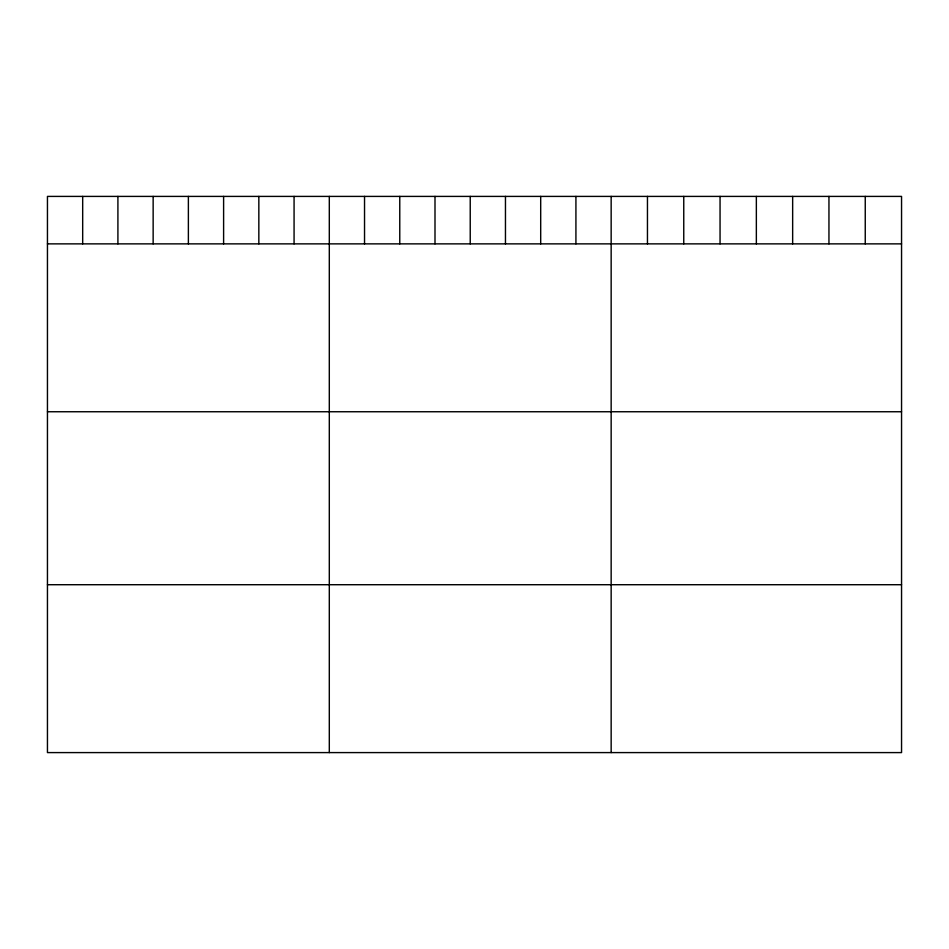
<?xml version="1.0" encoding="UTF-8"?>
<svg xmlns="http://www.w3.org/2000/svg" width="949" height="949" viewBox="0 0 949 949"><rect width="100%" height="100%" fill="white"/><g stroke="black" fill="none" stroke-linecap="round" stroke-linejoin="round"><path stroke-width="1.42" d="M901.55 243.869L901.55 752.593L47.45 752.593L47.45 196.407L901.55 196.407L901.55 243.869L47.45 243.869M47.45 411.747L901.55 411.747M47.45 584.714L901.55 584.714M865.251 196.407L865.251 243.869M828.952 196.407L828.952 243.869M792.652 196.407L792.652 243.869M756.353 196.407L756.353 243.869M720.054 196.407L720.054 243.869M683.755 196.407L683.755 243.869M647.455 196.407L647.455 243.869M611.156 196.407L611.156 752.593M575.924 196.407L575.924 243.869M540.693 196.407L540.693 243.869M505.461 196.407L505.461 243.869M470.229 196.407L470.229 243.869M434.998 196.407L434.998 243.869M399.766 196.407L399.766 243.869M364.535 196.407L364.535 243.869M329.303 196.407L329.303 752.593M294.071 196.407L294.071 243.869M258.84 196.407L258.84 243.869M223.608 196.407L223.608 243.869M188.377 196.407L188.377 243.869M153.145 196.407L153.145 243.869M117.913 196.407L117.913 243.869M82.682 196.407L82.682 243.869"/></g></svg>
